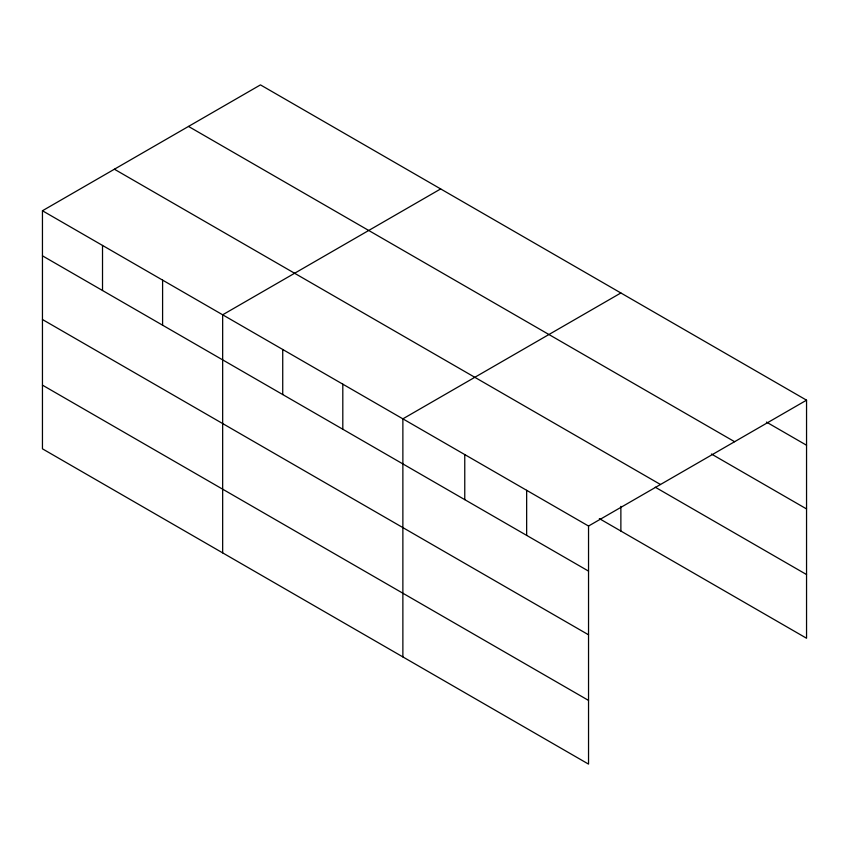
<?xml version="1.0" encoding="UTF-8"?>
<svg xmlns="http://www.w3.org/2000/svg" width="849" height="849" viewBox="0 0 849 849"><rect width="100%" height="100%" fill="white"/><g stroke="black" fill="none" stroke-linecap="round" stroke-linejoin="round"><path stroke-width="1.27" d="M42.45 210.754L588.537 526.04L588.537 764.111L42.45 448.824L42.45 210.754L260.463 84.889L806.55 400.176L806.55 638.246L599.341 518.612M440.663 188.934L222.661 314.799L222.661 552.869M620.874 292.979L402.872 418.844L402.872 656.914M588.537 526.04L806.55 400.176M766.435 422.08L806.55 445.237M188.51 126.427L734.608 441.713M711.42 454.013L806.55 508.933M114.392 169.216L660.49 484.503M655.258 487.209L806.55 574.55M42.45 255.825L588.537 571.112M42.45 319.511L588.537 634.797M42.45 385.138L588.537 700.414M620.874 506.354L620.874 531.049M526.656 490.308L526.656 535.379M464.764 454.576L464.764 499.647M342.805 384.162L342.805 429.233M282.728 349.48L282.728 394.552M162.594 280.117L162.594 325.188M102.517 245.435L102.517 290.507"/></g></svg>
